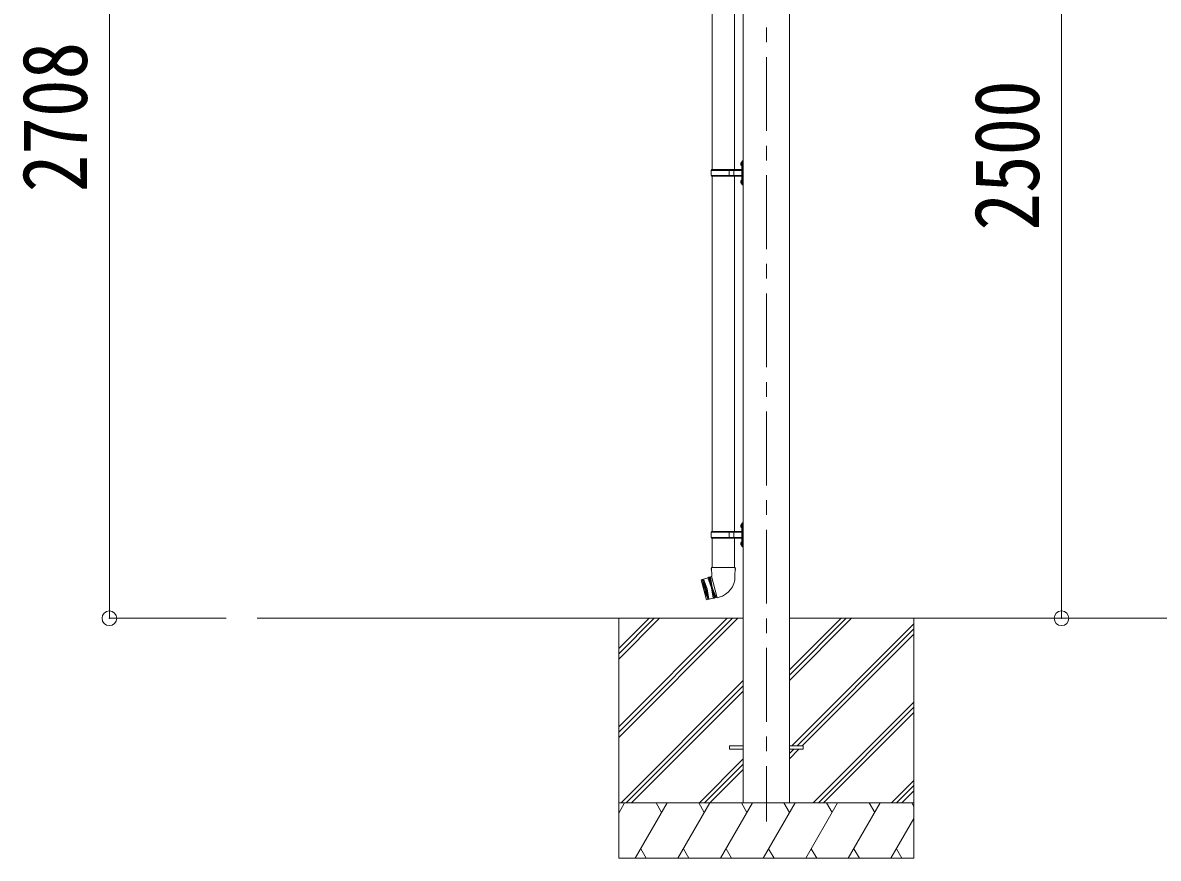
# Model space of a CAD drawing. Units: millimetres at full size, sheet at 1:40. Extents: x -11243 to 11243, y -7760 to 7760.
# Drawn here: x 1362 to 4439, y -5093 to -2830 of the extents above; entities that cross this region are included whole.
import ezdxf
from ezdxf.enums import TextEntityAlignment as Align

# ---------------------------------------------------------------- set-up
doc = ezdxf.new("R2010")
doc.units = ezdxf.units.MM
doc.header["$LTSCALE"] = 40
doc.header["$PDMODE"] = 32
doc.header["$PDSIZE"] = 40
doc.linetypes.add('CHAIN1', pattern=[8, 5, -1, 1, -1])
for name, color, linetype, lineweight in [('0-0_0', 7, 'Continuous', 9), ('0-1_本体', 5, 'CHAIN1', 9), ('0-3_ELV2', 4, 'Continuous', 9), ('0-6_OTH_LINE', 6, 'Continuous', 9), ('0-9_OUTLINE', 7, 'Continuous', 9)]:
    doc.layers.add(name, color=color, linetype=linetype, lineweight=lineweight)
doc.styles.add('ＭＳ ゴシック', font='')
doc.styles.get('ＭＳ ゴシック').set_extended_font_data('MS Gothic')

msp = doc.modelspace()

# ---------------------------------------------------------------- linework, layer by layer
at = {"layer": '0-0_0'}
for p, q in [((1996.86, -4443.12), (3314.4, -4443.12)), ((2976.9, -4443.12), (2976.9, -5093.12)), ((2976.9, -4737.3), (3271.08, -4443.12)), ((2976.9, -4751.44), (3285.22, -4443.12)), ((2976.9, -4765.58), (3299.36, -4443.12)), ((2976.9, -4553.45), (3087.23, -4443.12)), ((2976.9, -4539.31), (3073.09, -4443.12)), ((2976.9, -4525.17), (3058.94, -4443.12)), ((3439.4, -4611.45), (3607.73, -4443.12)), ((3439.4, -4597.31), (3593.59, -4443.12)), ((3439.4, -4583.17), (3579.44, -4443.12)), ((3439.4, -4443.12), (6614.44, -4443.12)), ((3446.07, -4788.62), (3776.9, -4457.8)), ((3776.9, -4443.12), (3776.9, -5093.12)), ((3460.21, -4788.62), (3776.9, -4471.94)), ((3474.36, -4788.62), (3776.9, -4486.09)), ((2983.2, -4943.12), (3314.4, -4611.93)), ((2997.35, -4943.12), (3314.4, -4626.08)), ((3011.49, -4943.12), (3314.4, -4640.22)), ((3503.7, -4943.12), (3776.9, -4669.93)), ((3517.85, -4943.12), (3776.9, -4684.07)), ((3531.99, -4943.12), (3776.9, -4698.22)), ((3439.4, -4823.58), (3465.36, -4797.62)), ((3439.4, -4809.44), (3451.21, -4797.62)), ((3314.4, -4824.06), (3195.34, -4943.12)), ((3209.48, -4943.12), (3314.4, -4838.21)), ((3223.62, -4943.12), (3314.4, -4852.35)), ((3715.84, -4943.12), (3776.9, -4882.06)), ((3729.98, -4943.12), (3776.9, -4896.21)), ((3744.12, -4943.12), (3776.9, -4910.35)), ((3776.9, -4943.12), (2976.9, -4943.12)), ((2976.9, -4970.63), (2992.78, -4943.12)), ((3021.64, -5093.12), (3108.24, -4943.12)), ((3093.24, -4969.1), (3078.24, -4943.12)), ((3137.11, -5093.12), (3223.72, -4943.12)), ((3208.71, -4969.11), (3193.71, -4943.12)), ((3252.58, -5093.12), (3339.18, -4943.12)), ((3324.18, -4969.1), (3309.18, -4943.12)), ((3368.05, -5093.12), (3454.66, -4943.12)), ((3439.65, -4969.1), (3424.65, -4943.12)), ((3483.52, -5093.12), (3570.13, -4943.12)), ((3555.12, -4969.1), (3540.12, -4943.12)), ((3598.99, -5093.12), (3685.6, -4943.12)), ((3655.6, -4943.12), (3670.6, -4969.1)), ((3771.06, -4943.12), (3776.9, -4953.22)), ((3714.46, -5093.12), (3776.9, -4984.98)), ((3036.64, -5067.14), (3051.64, -5093.12)), ((3152.11, -5067.14), (3167.11, -5093.12)), ((3267.58, -5067.14), (3282.58, -5093.12)), ((3383.05, -5067.14), (3398.05, -5093.12)), ((3498.52, -5067.14), (3513.52, -5093.12)), ((3613.99, -5067.14), (3628.99, -5093.12)), ((3729.46, -5067.14), (3744.46, -5093.12)), ((2976.9, -5093.12), (3776.9, -5093.12))]:
    msp.add_line(p, q, dxfattribs=at)
at = {"layer": '0-1_本体'}
msp.add_line((3376.9, -1643.3), (3376.9, -4993.73), dxfattribs=at)
at = {"layer": '0-3_ELV2'}
for p, q in [((3314.4, -4943.12), (3314.4, -1944.22)), ((3439.4, -1944.22), (3439.4, -4943.12)), ((3276.9, -4788.62), (3314.4, -4788.62)), ((3276.9, -4788.62), (3276.9, -4797.62)), ((3276.9, -4797.62), (3314.4, -4797.62)), ((3439.4, -4788.62), (3476.9, -4788.62)), ((3439.4, -4797.62), (3476.9, -4797.62)), ((3476.9, -4788.62), (3476.9, -4797.62))]:
    msp.add_line(p, q, dxfattribs=at)
at = {"layer": '0-6_OTH_LINE'}
for p, q in [((1596.84, -4443.12), (1596.84, -1735.35)), ((4176.57, -1943.12), (4176.57, -4443.12)), ((1596.84, -4443.12), (1913.08, -4443.12)), ((4176.57, -4443.12), (3536.54, -4443.12))]:
    msp.add_line(p, q, dxfattribs=at)
for p in [(1596.84, -4443.12), (4176.57, -4443.12)]:
    msp.add_point(p, dxfattribs=at)
at = {"layer": '0-9_OUTLINE'}
for p, q in [((3230.54, -2266.12), (3230.54, -3228.12)), ((3290.24, -2266.12), (3290.24, -3228.12)), ((3227.4, -3230.12), (3228.4, -3228.12)), ((3227.4, -3244.12), (3227.4, -3230.12)), ((3275.89, -3230.12), (3227.4, -3230.12)), ((3309.9, -3228.12), (3228.4, -3228.12)), ((3275.89, -3246.12), (3275.89, -3228.12)), ((3276.65, -3228.12), (3278.65, -3230.12)), ((3309.9, -3230.12), (3278.65, -3230.12)), ((3289.02, -3230.12), (3287.02, -3228.12)), ((3289.02, -3244.12), (3289.02, -3230.12)), ((3308.09, -3210.98), (3310.14, -3211.97)), ((3309.36, -3208.97), (3310, -3208.97)), ((3309.36, -3208.97), (3309.36, -3217.27)), ((3309.36, -3217.27), (3310, -3217.27)), ((3310, -3208.97), (3310.4, -3209.37)), ((3310.14, -3211.97), (3310.75, -3213.12)), ((3312.4, -3204.62), (3310.4, -3206.62)), ((3310.4, -3206.62), (3310.4, -3267.62)), ((3312.4, -3204.62), (3312.4, -3269.62)), ((3312.4, -3204.62), (3314.4, -3204.62)), ((3227.4, -3244.12), (3228.4, -3246.12)), ((3275.89, -3244.12), (3227.4, -3244.12)), ((3228.4, -3246.12), (3309.9, -3246.12)), ((3230.54, -3246.12), (3230.54, -4208.12)), ((3276.65, -3246.12), (3278.65, -3244.12)), ((3309.9, -3244.12), (3278.65, -3244.12)), ((3289.02, -3244.12), (3287.02, -3246.12)), ((3290.24, -3246.12), (3290.24, -4208.12)), ((3308.09, -3258.98), (3310.14, -3259.97)), ((3309.36, -3256.97), (3310, -3256.97)), ((3309.36, -3256.97), (3309.36, -3265.27)), ((3310, -3256.97), (3310, -3265.27)), ((3310, -3256.97), (3310.4, -3257.37)), ((3310.14, -3259.97), (3310.75, -3261.12)), ((3309.36, -3265.27), (3310, -3265.27)), ((3310, -3265.27), (3310.4, -3264.87)), ((3310.4, -3267.62), (3312.4, -3269.62)), ((3314.4, -3269.62), (3312.4, -3269.62)), ((3312.4, -4184.62), (3310.4, -4186.62)), ((3312.4, -4184.62), (3312.4, -4249.62)), ((3312.4, -4184.62), (3314.4, -4184.62)), ((3227.4, -4210.12), (3228.4, -4208.12)), ((3227.4, -4224.12), (3227.4, -4210.12)), ((3275.89, -4210.12), (3227.4, -4210.12)), ((3309.9, -4208.12), (3228.4, -4208.12)), ((3275.89, -4226.12), (3275.89, -4208.12)), ((3276.65, -4208.12), (3278.65, -4210.12)), ((3309.9, -4210.12), (3278.65, -4210.12)), ((3289.02, -4210.12), (3287.02, -4208.12)), ((3289.02, -4224.12), (3289.02, -4210.12)), ((3308.09, -4190.98), (3310.14, -4191.97)), ((3309.36, -4188.97), (3310, -4188.97)), ((3309.36, -4188.97), (3309.36, -4197.27)), ((3309.36, -4197.27), (3310, -4197.27)), ((3310, -4188.97), (3310.4, -4189.37)), ((3310.14, -4191.97), (3310.75, -4193.12)), ((3310.4, -4186.62), (3310.4, -4247.62)), ((3227.4, -4224.12), (3228.4, -4226.12)), ((3275.89, -4224.12), (3227.4, -4224.12)), ((3228.4, -4226.12), (3309.9, -4226.12)), ((3230.54, -4226.12), (3230.54, -4305.83)), ((3276.65, -4226.12), (3278.65, -4224.12)), ((3309.9, -4224.12), (3278.65, -4224.12)), ((3289.02, -4224.12), (3287.02, -4226.12)), ((3290.24, -4226.12), (3290.24, -4305.83)), ((3308.09, -4238.98), (3310.14, -4239.97)), ((3309.36, -4236.97), (3310, -4236.97)), ((3309.36, -4236.97), (3309.36, -4245.27)), ((3309.36, -4245.27), (3310, -4245.27)), ((3310, -4236.97), (3310, -4245.27)), ((3310, -4236.97), (3310.4, -4237.37)), ((3310, -4245.27), (3310.4, -4244.87)), ((3310.14, -4239.97), (3310.75, -4241.12)), ((3310.4, -4247.62), (3312.4, -4249.62)), ((3314.4, -4249.62), (3312.4, -4249.62)), ((3228.69, -4305.83), (3226.99, -4310.33)), ((3292.09, -4305.83), (3228.69, -4305.83)), ((3228.69, -4305.83), (3228.83, -4329.07)), ((3292.09, -4305.83), (3291.94, -4330.83)), ((3218.34, -4333.95), (3200.47, -4338.74)), ((3204.33, -4337.71), (3218.9, -4392.09)), ((3208.72, -4365.67), (3204.33, -4337.71)), ((3206.26, -4337.19), (3220.83, -4391.57)), ((3216.44, -4363.6), (3206.26, -4337.19)), ((3220.97, -4332.21), (3218.34, -4333.95)), ((3220.97, -4332.21), (3222.91, -4331.69)), ((3236.06, -4388.52), (3220.97, -4332.21)), ((3225.87, -4331.16), (3222.91, -4331.69)), ((3222.91, -4331.69), (3238, -4388.01)), ((3228.77, -4330.38), (3225.87, -4331.16)), ((3225.87, -4331.16), (3230.45, -4359.85)), ((3228.72, -4310.83), (3226.99, -4310.33)), ((3228.83, -4329.07), (3228.44, -4329.17)), ((3228.44, -4329.17), (3244.05, -4387.42)), ((3200.11, -4339.35), (3200.47, -4338.74)), ((3200.11, -4339.35), (3214.42, -4392.77)), ((3215.04, -4393.12), (3200.47, -4338.74)), ((3208.72, -4365.67), (3218.9, -4392.09)), ((3216.44, -4363.6), (3220.83, -4391.57)), ((3240.83, -4386.99), (3230.45, -4359.85)), ((3215.04, -4393.12), (3214.42, -4392.77)), ((3232.91, -4388.33), (3215.04, -4393.12)), ((3236.06, -4388.52), (3232.91, -4388.33)), ((3236.06, -4388.52), (3238, -4388.01)), ((3240.83, -4386.99), (3238, -4388.01)), ((3243.73, -4386.21), (3240.83, -4386.99)), ((3244.05, -4387.42), (3248.96, -4386.1))]:
    msp.add_line(p, q, dxfattribs=at)
for points in [[(3308.09, -3215.27), (3310.14, -3214.27), (3310.75, -3213.12)], [(3310, -3208.97), (3310, -3217.27), (3310.4, -3216.87)], [(3308.09, -3263.27), (3310.14, -3262.27), (3310.75, -3261.12)], [(3308.09, -4195.27), (3310.14, -4194.27), (3310.75, -4193.12)], [(3310, -4188.97), (3310, -4197.27), (3310.4, -4196.87)], [(3308.09, -4243.27), (3310.14, -4242.27), (3310.75, -4241.12)], [(3292.09, -4305.83), (3293.59, -4310.33), (3292.06, -4310.83)], [(3218.34, -4333.95), (3228.52, -4360.37), (3232.91, -4388.33)]]:
    msp.add_lwpolyline(points, dxfattribs=at)
for centre, radius, start, end in [((3313.69, -3213.12), 6, 136.21765, 223.78235), ((3309.9, -3227.62), 0.5, 270, 0), ((3309.9, -3229.62), 0.5, 270, 0), ((3313.69, -3261.12), 6, 136.21765, 223.78235), ((3309.9, -3244.62), 0.5, 0, 90), ((3309.9, -3246.62), 0.5, 0, 90), ((3313.69, -4193.12), 6, 136.21765, 223.78235), ((3309.9, -4207.62), 0.5, 270, 0), ((3309.9, -4209.62), 0.5, 270, 0), ((3313.69, -4241.12), 6, 136.21765, 223.78235), ((3309.9, -4224.62), 0.5, 0, 90), ((3309.9, -4226.62), 0.5, 0, 90), ((3233.95, -4330.08), 58, 285, 359.65623)]:
    msp.add_arc(centre, radius, start, end, dxfattribs=at)

# ---------------------------------------------------------------- texts
at = {"layer": '0-6_OTH_LINE', "color": 7, "style": 'ＭＳ ゴシック', "width": 0.85}
for s, p in [('2708', (1588.84, -3289.24)), ('2500', (4168.57, -3393.12))]:
    msp.add_text(s, height=176, rotation=90, dxfattribs=at).set_placement(p, align=Align.BOTTOM_LEFT)

doc.saveas('drawing.dxf')
